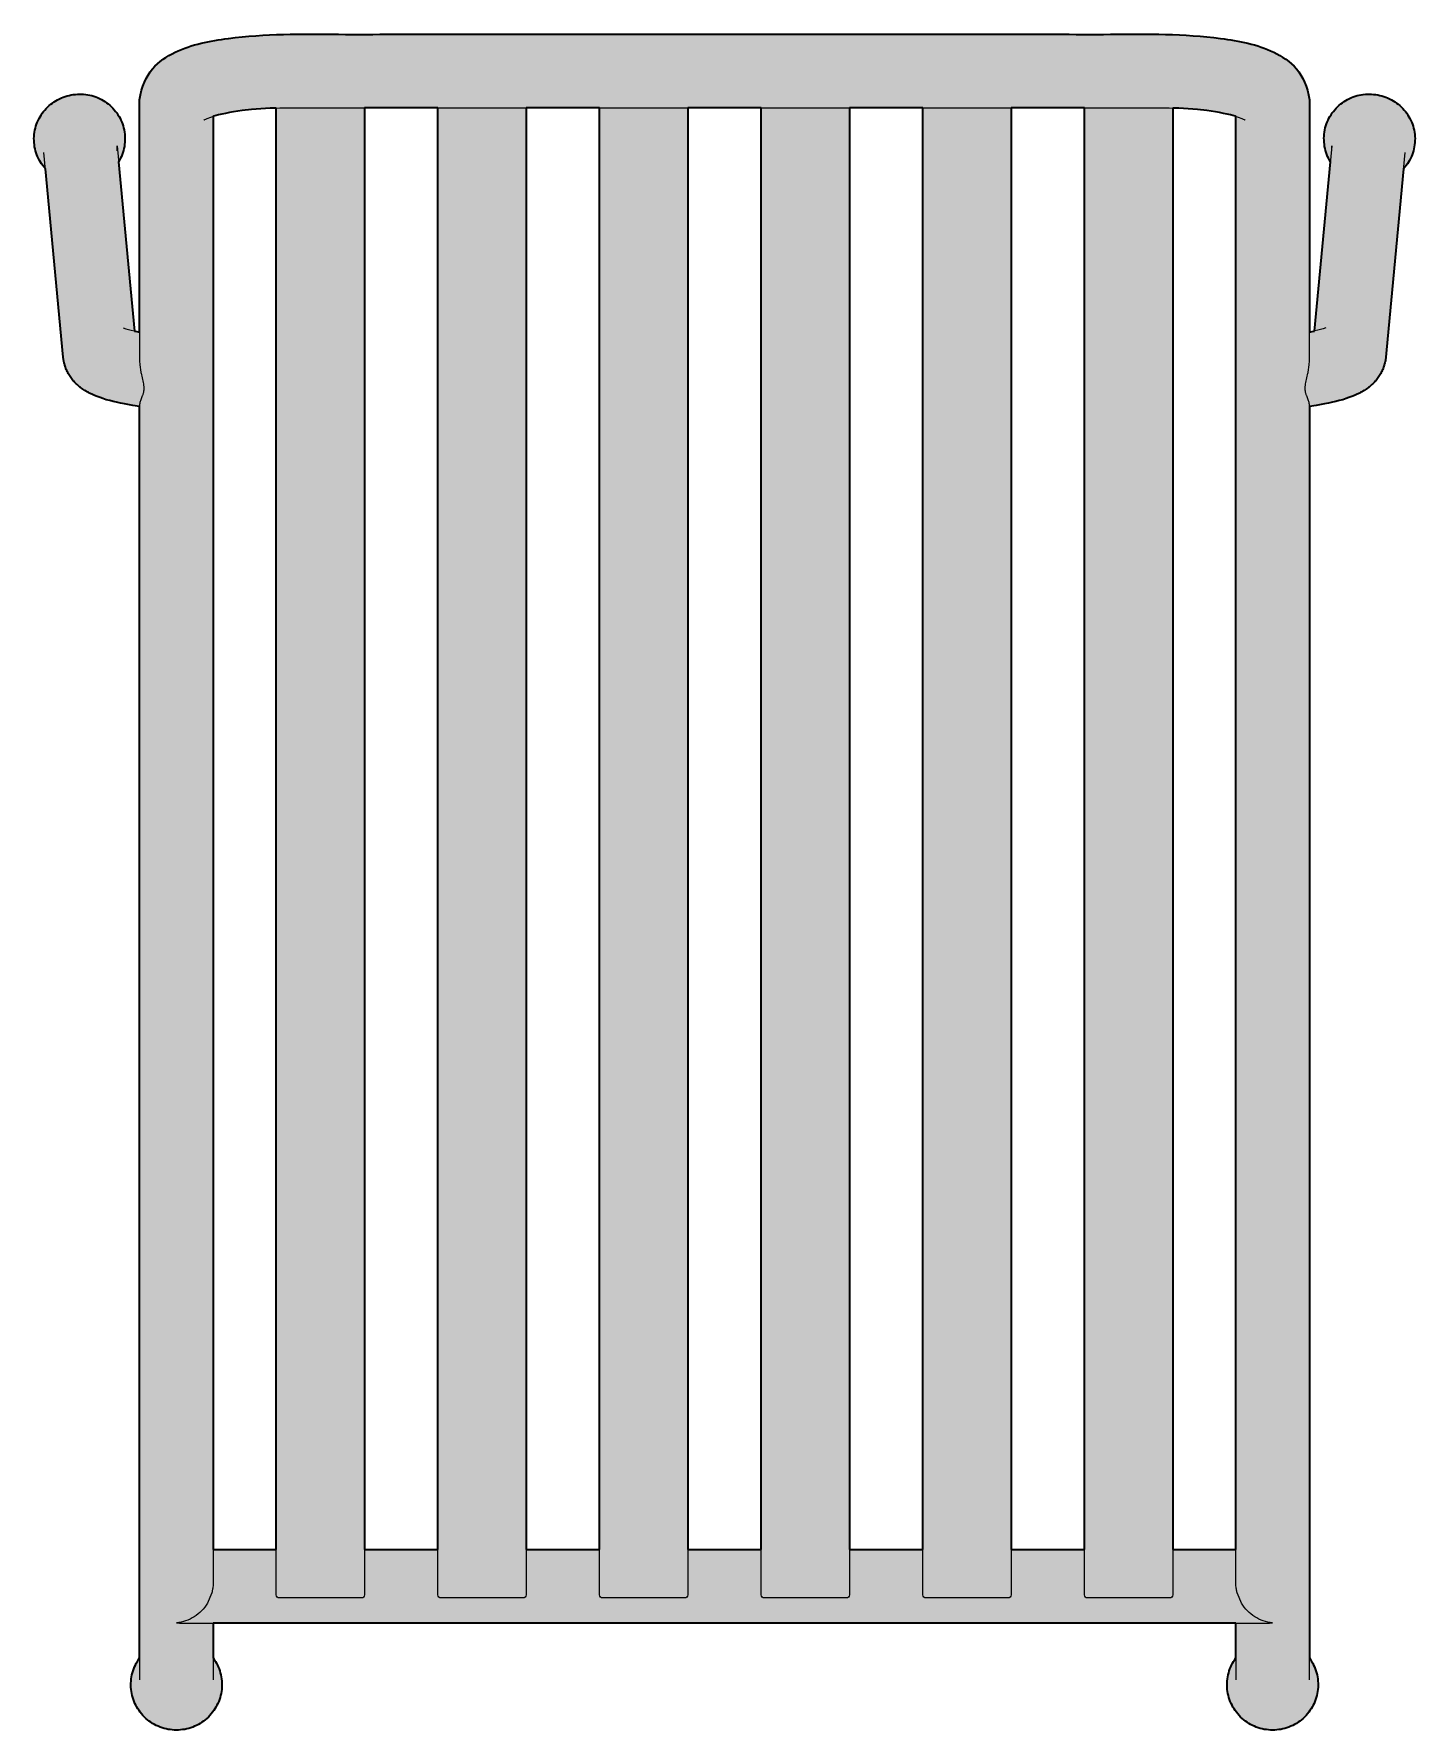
# Model space of a CAD drawing. Header units: millimetres. Extents: x 0 to 1796, y -960 to 800.
# Drawn here: x 172 to 642, y -960 to -383 of the extents above; entities that cross this region are included whole.
import ezdxf

# ---------------------------------------------------------------- set-up
doc = ezdxf.new("R2010")
doc.units = ezdxf.units.MM
doc.layers.add('Blocks', color=7, linetype='Continuous')
doc.layers.add('Blocks$Fill', color=7, linetype='Continuous', true_color=0xffffff)
doc.layers.add('Blocks$Inner', color=7, linetype='Continuous', lineweight=25, true_color=0x007f00)
doc.layers.add('Blocks$Outline', color=7, linetype='Continuous', lineweight=35, true_color=0xff3f3f)

# ---------------------------------------------------------------- blocks, each defined once
blk = doc.blocks.new('Palissade Chair Top')
at = {"layer": 'Blocks$Fill'}
h = blk.add_hatch(color=256, dxfattribs=at)
h.paths.add_polyline_path([(405.17, 267.13), (404.99, 267.43), (404.82, 267.74), (404.65, 268.05), (404.5, 268.37), (404.35, 268.69), (404.21, 269.01), (404.07, 269.34), (403.94, 269.66), (403.83, 270), (403.71, 270.33), (403.61, 270.67), (403.51, 271), (403.43, 271.35), (403.35, 271.69), (403.27, 272.03), (403.21, 272.38), (403.15, 272.73), (403.1, 273.08), (403.07, 273.43), (403.03, 273.78), (403.01, 274.13), (402.99, 274.48), (402.99, 274.83), (402.99, 275.18), (403, 275.54), (403.01, 275.89), (403.04, 276.24), (403.07, 276.59), (403.11, 276.94), (403.16, 277.29), (403.22, 277.64), (403.29, 277.98), (403.36, 278.33), (403.44, 278.67), (403.53, 279.01), (403.63, 279.35), (403.74, 279.68), (403.85, 280.02), (403.97, 280.35), (404.1, 280.67), (404.23, 281), (404.38, 281.32), (404.53, 281.64), (404.69, 281.95), (404.85, 282.27), (405.02, 282.57), (405.2, 282.88), (405.39, 283.17), (405.58, 283.47), (405.78, 283.76), (405.99, 284.04), (406.2, 284.32), (406.42, 284.6), (406.65, 284.87), (406.88, 285.13), (407.12, 285.39), (407.36, 285.65), (407.61, 285.89), (407.87, 286.14), (408.13, 286.37), (408.4, 286.6), (408.67, 286.82), (408.95, 287.04), (409.23, 287.25), (409.52, 287.46), (409.81, 287.65), (410.1, 287.85), (410.4, 288.03), (410.71, 288.21), (411.02, 288.38), (411.33, 288.54), (411.65, 288.69), (411.97, 288.84), (412.29, 288.98), (412.62, 289.11), (412.94, 289.24), (413.28, 289.36), (413.61, 289.47), (413.95, 289.57), (414.29, 289.66), (414.63, 289.75), (414.97, 289.83), (415.32, 289.9), (415.66, 289.96), (416.01, 290.01), (416.36, 290.06), (416.71, 290.1), (417.06, 290.13), (417.41, 290.15), (417.76, 290.17), (418.12, 290.18), (418.47, 290.18), (418.82, 290.17), (419.17, 290.15), (419.53, 290.13), (419.88, 290.1), (420.23, 290.06), (420.58, 290.02), (420.92, 289.96), (421.27, 289.9), (421.62, 289.83), (421.96, 289.76), (422.3, 289.67), (422.64, 289.58), (422.98, 289.49), (423.32, 289.38), (423.65, 289.27), (423.98, 289.15), (424.31, 289.02), (424.63, 288.88), (424.96, 288.74), (425.27, 288.59), (425.59, 288.43), (425.9, 288.27), (426.21, 288.1), (426.51, 287.92), (426.81, 287.74), (427.11, 287.54), (427.4, 287.35), (427.68, 287.14), (427.97, 286.93), (428.24, 286.71), (428.52, 286.49), (428.78, 286.26), (429.04, 286.02), (429.3, 285.78), (429.55, 285.53), (429.79, 285.28), (430.03, 285.02), (430.27, 284.76), (430.49, 284.49), (430.71, 284.21), (430.93, 283.93), (431.14, 283.65), (431.34, 283.36), (431.53, 283.06), (431.72, 282.77), (431.9, 282.46), (432.07, 282.16), (432.24, 281.85), (432.4, 281.53), (432.55, 281.22), (432.7, 280.9), (432.83, 280.57), (432.96, 280.24), (433.08, 279.91), (433.2, 279.58), (433.3, 279.24), (433.4, 278.91), (433.49, 278.57), (433.57, 278.22), (433.65, 277.88), (433.71, 277.53), (433.77, 277.19), (433.82, 276.84), (433.87, 276.49), (433.9, 276.14), (433.92, 275.79), (433.94, 275.43), (433.95, 275.08), (433.95, 274.73), (433.94, 274.38), (433.93, 274.03), (433.9, 273.67), (433.87, 273.32), (433.83, 272.97), (433.78, 272.63), (433.72, 272.28), (433.66, 271.93), (433.58, 271.59), (433.5, 271.24), (433.41, 270.9), (433.32, 270.57), (433.21, 270.23), (433.1, 269.9), (432.98, 269.57), (432.85, 269.24), (432.71, 268.91), (432.57, 268.59), (432.42, 268.27), (432.26, 267.96), (432.09, 267.65), (431.92, 267.34), (431.74, 267.04), (431.55, 266.74), (431.36, 266.45), (431.16, 266.16), (430.95, 265.87), (430.73, 265.59), (430.51, 265.32), (430.29, 265.05), (430.05, 264.79), (423.88, 199.58), (423.8, 199.18), (423.72, 198.78), (423.62, 198.38), (423.51, 197.99), (423.39, 197.6), (423.26, 197.22), (423.12, 196.85), (422.97, 196.48), (422.81, 196.12), (422.64, 195.76), (422.47, 195.42), (422.28, 195.07), (422.09, 194.74), (421.88, 194.41), (421.67, 194.08), (421.45, 193.77), (421.21, 193.42), (420.95, 193.09), (420.69, 192.77), (420.42, 192.46), (420.15, 192.17), (419.87, 191.88), (419.59, 191.6), (419.31, 191.33), (419.07, 191.11), (418.82, 190.9), (418.58, 190.7), (418.33, 190.5), (418.08, 190.31), (417.84, 190.12), (417.34, 189.77), (416.97, 189.52), (416.6, 189.29), (416.22, 189.06), (415.83, 188.84), (415.45, 188.62), (415.05, 188.42), (414.66, 188.22), (414.26, 188.03), (413.82, 187.83), (413.37, 187.63), (412.47, 187.27), (411.49, 186.9), (410.49, 186.56), (409.35, 186.21), (408.2, 185.88), (407.04, 185.59), (405.87, 185.31), (404.54, 185.02), (403.21, 184.76), (400.29, 184.25), (398, 183.89), (398, 165.13), (398, -165.12), (398, -241.91), (398.21, -242.2), (398.41, -242.49), (398.6, -242.79), (398.78, -243.09), (398.96, -243.4), (399.14, -243.71), (399.3, -244.02), (399.46, -244.34), (399.61, -244.66), (399.75, -244.99), (399.89, -245.31), (400.02, -245.64), (400.14, -245.98), (400.25, -246.32), (400.35, -246.65), (400.45, -247), (400.54, -247.34), (400.62, -247.68), (400.69, -248.03), (400.76, -248.38), (400.82, -248.73), (400.86, -249.08), (400.91, -249.44), (400.94, -249.79), (400.96, -250.14), (400.98, -250.5), (400.99, -250.85), (400.99, -251.21), (400.98, -251.56), (400.97, -251.92), (400.94, -252.27), (400.91, -252.62), (400.87, -252.98), (400.82, -253.33), (400.76, -253.68), (400.7, -254.03), (400.63, -254.38), (400.55, -254.72), (400.46, -255.06), (400.36, -255.41), (400.26, -255.75), (400.15, -256.08), (400.03, -256.42), (399.9, -256.75), (399.76, -257.08), (399.62, -257.4), (399.47, -257.72), (399.31, -258.04), (399.15, -258.36), (398.98, -258.67), (398.8, -258.97), (398.61, -259.27), (398.42, -259.57), (398.22, -259.87), (398.01, -260.15), (397.8, -260.44), (397.58, -260.72), (397.36, -260.99), (397.12, -261.26), (396.89, -261.52), (396.64, -261.78), (396.39, -262.03), (396.14, -262.28), (395.87, -262.52), (395.61, -262.75), (395.34, -262.98), (395.06, -263.2), (394.78, -263.42), (394.49, -263.63), (394.2, -263.83), (393.9, -264.03), (393.6, -264.21), (393.3, -264.4), (392.99, -264.57), (392.67, -264.74), (392.36, -264.9), (392.04, -265.05), (391.71, -265.2), (391.39, -265.33), (391.06, -265.46), (390.72, -265.59), (390.39, -265.7), (390.05, -265.81), (389.71, -265.91), (389.36, -266), (389.02, -266.08), (388.67, -266.16), (388.32, -266.22), (387.97, -266.28), (387.62, -266.34), (387.27, -266.38), (386.92, -266.41), (386.56, -266.44), (386.21, -266.46), (385.86, -266.47), (385.5, -266.48), (385.14, -266.47), (384.79, -266.46), (384.44, -266.44), (384.08, -266.41), (383.73, -266.38), (383.38, -266.34), (383.03, -266.28), (382.68, -266.22), (382.33, -266.16), (381.98, -266.08), (381.64, -266), (381.29, -265.91), (380.95, -265.81), (380.61, -265.7), (380.28, -265.59), (379.94, -265.46), (379.61, -265.33), (379.29, -265.2), (378.96, -265.05), (378.64, -264.9), (378.33, -264.74), (378.01, -264.57), (377.7, -264.4), (377.4, -264.21), (377.1, -264.03), (376.8, -263.83), (376.51, -263.63), (376.22, -263.42), (375.94, -263.2), (375.66, -262.98), (375.39, -262.75), (375.13, -262.52), (374.86, -262.28), (374.61, -262.03), (374.36, -261.78), (374.11, -261.52), (373.88, -261.26), (373.64, -260.99), (373.42, -260.72), (373.2, -260.44), (372.99, -260.15), (372.78, -259.87), (372.58, -259.57), (372.39, -259.27), (372.2, -258.97), (372.02, -258.67), (371.85, -258.36), (371.69, -258.04), (371.53, -257.72), (371.38, -257.4), (371.24, -257.08), (371.1, -256.75), (370.97, -256.42), (370.85, -256.08), (370.74, -255.75), (370.64, -255.41), (370.54, -255.06), (370.45, -254.72), (370.37, -254.38), (370.3, -254.03), (370.24, -253.68), (370.18, -253.33), (370.13, -252.98), (370.09, -252.62), (370.06, -252.27), (370.03, -251.92), (370.02, -251.56), (370.01, -251.21), (370.01, -250.85), (370.02, -250.5), (370.04, -250.14), (370.06, -249.79), (370.09, -249.44), (370.14, -249.08), (370.18, -248.73), (370.24, -248.38), (370.31, -248.03), (370.38, -247.68), (370.46, -247.34), (370.55, -247), (370.65, -246.65), (370.75, -246.32), (370.86, -245.98), (370.98, -245.64), (371.11, -245.31), (371.25, -244.99), (371.39, -244.66), (371.54, -244.34), (371.7, -244.02), (371.86, -243.71), (372.04, -243.4), (372.22, -243.09), (372.4, -242.79), (372.59, -242.49), (372.79, -242.2), (373, -241.91), (373, -230.05), (25, -230.05), (25, -241.91), (25.21, -242.2), (25.41, -242.49), (25.6, -242.79), (25.78, -243.09), (25.96, -243.4), (26.14, -243.71), (26.3, -244.02), (26.46, -244.34), (26.61, -244.66), (26.75, -244.99), (26.89, -245.31), (27.02, -245.64), (27.14, -245.98), (27.25, -246.32), (27.35, -246.65), (27.45, -247), (27.54, -247.34), (27.62, -247.68), (27.69, -248.03), (27.76, -248.38), (27.82, -248.73), (27.86, -249.08), (27.91, -249.44), (27.94, -249.79), (27.96, -250.14), (27.98, -250.5), (27.99, -250.85), (27.99, -251.21), (27.98, -251.56), (27.97, -251.92), (27.94, -252.27), (27.91, -252.62), (27.87, -252.98), (27.82, -253.33), (27.76, -253.68), (27.7, -254.03), (27.63, -254.38), (27.55, -254.72), (27.46, -255.06), (27.36, -255.41), (27.26, -255.75), (27.15, -256.08), (27.03, -256.42), (26.9, -256.75), (26.76, -257.08), (26.62, -257.4), (26.47, -257.72), (26.31, -258.04), (26.15, -258.36), (25.98, -258.67), (25.8, -258.97), (25.61, -259.27), (25.42, -259.57), (25.22, -259.87), (25.01, -260.15), (24.8, -260.44), (24.58, -260.72), (24.36, -260.99), (24.12, -261.26), (23.89, -261.52), (23.64, -261.78), (23.39, -262.03), (23.14, -262.28), (22.87, -262.52), (22.61, -262.75), (22.34, -262.98), (22.06, -263.2), (21.78, -263.42), (21.49, -263.63), (21.2, -263.83), (20.9, -264.03), (20.6, -264.21), (20.3, -264.4), (19.99, -264.57), (19.67, -264.74), (19.36, -264.9), (19.04, -265.05), (18.71, -265.2), (18.39, -265.33), (18.06, -265.46), (17.72, -265.59), (17.39, -265.7), (17.05, -265.81), (16.71, -265.91), (16.36, -266), (16.02, -266.08), (15.67, -266.16), (15.32, -266.22), (14.97, -266.28), (14.62, -266.34), (14.27, -266.38), (13.92, -266.41), (13.56, -266.44), (13.21, -266.46), (12.86, -266.47), (12.5, -266.48), (12.14, -266.47), (11.79, -266.46), (11.44, -266.44), (11.08, -266.41), (10.73, -266.38), (10.38, -266.34), (10.03, -266.28), (9.68, -266.22), (9.33, -266.16), (8.98, -266.08), (8.64, -266), (8.29, -265.91), (7.95, -265.81), (7.61, -265.7), (7.28, -265.59), (6.94, -265.46), (6.61, -265.33), (6.29, -265.2), (5.96, -265.05), (5.64, -264.9), (5.33, -264.74), (5.01, -264.57), (4.7, -264.4), (4.4, -264.21), (4.1, -264.03), (3.8, -263.83), (3.51, -263.63), (3.22, -263.42), (2.94, -263.2), (2.66, -262.98), (2.39, -262.75), (2.13, -262.52), (1.86, -262.28), (1.61, -262.03), (1.36, -261.78), (1.11, -261.52), (0.88, -261.26), (0.64, -260.99), (0.42, -260.72), (0.2, -260.44), (-0.01, -260.15), (-0.22, -259.87), (-0.42, -259.57), (-0.61, -259.27), (-0.8, -258.97), (-0.98, -258.67), (-1.15, -258.36), (-1.31, -258.04), (-1.47, -257.72), (-1.62, -257.4), (-1.76, -257.08), (-1.9, -256.75), (-2.03, -256.42), (-2.15, -256.08), (-2.26, -255.75), (-2.36, -255.41), (-2.46, -255.06), (-2.55, -254.72), (-2.63, -254.38), (-2.7, -254.03), (-2.76, -253.68), (-2.82, -253.33), (-2.87, -252.98), (-2.91, -252.62), (-2.94, -252.27), (-2.97, -251.92), (-2.98, -251.56), (-2.99, -251.21), (-2.99, -250.85), (-2.98, -250.5), (-2.96, -250.14), (-2.94, -249.79), (-2.91, -249.44), (-2.86, -249.08), (-2.82, -248.73), (-2.76, -248.38), (-2.69, -248.03), (-2.62, -247.68), (-2.54, -247.34), (-2.45, -247), (-2.35, -246.65), (-2.25, -246.32), (-2.14, -245.98), (-2.02, -245.64), (-1.89, -245.31), (-1.75, -244.99), (-1.61, -244.66), (-1.46, -244.34), (-1.3, -244.02), (-1.14, -243.71), (-0.96, -243.4), (-0.78, -243.09), (-0.6, -242.79), (-0.41, -242.49), (-0.21, -242.2), (0, -241.91), (0, 165.12), (0, 183.89), (-2.29, 184.25), (-6.54, 185.02), (-7.87, 185.31), (-9.04, 185.59), (-10.2, 185.88), (-11.35, 186.21), (-12.49, 186.56), (-13.49, 186.9), (-14.47, 187.27), (-15.37, 187.63), (-15.82, 187.83), (-16.26, 188.03), (-16.66, 188.22), (-17.05, 188.42), (-17.45, 188.62), (-17.83, 188.84), (-18.22, 189.06), (-18.6, 189.29), (-18.97, 189.52), (-19.34, 189.77), (-19.84, 190.12), (-20.08, 190.31), (-20.33, 190.5), (-20.58, 190.7), (-20.82, 190.9), (-21.07, 191.11), (-21.31, 191.33), (-21.59, 191.6), (-21.87, 191.88), (-22.15, 192.17), (-22.42, 192.46), (-22.69, 192.77), (-22.95, 193.09), (-23.21, 193.42), (-23.45, 193.77), (-23.67, 194.08), (-23.88, 194.41), (-24.09, 194.74), (-24.28, 195.07), (-24.47, 195.42), (-24.64, 195.76), (-24.81, 196.12), (-24.97, 196.48), (-25.12, 196.85), (-25.26, 197.22), (-25.39, 197.6), (-25.51, 197.99), (-25.62, 198.38), (-25.72, 198.78), (-25.8, 199.18), (-26.01, 200.62), (-32.06, 264.79), (-32.29, 265.05), (-32.52, 265.32), (-32.74, 265.59), (-32.95, 265.87), (-33.16, 266.16), (-33.36, 266.45), (-33.55, 266.74), (-33.74, 267.04), (-33.92, 267.34), (-34.09, 267.65), (-34.26, 267.96), (-34.42, 268.27), (-34.57, 268.59), (-34.71, 268.91), (-34.85, 269.24), (-34.98, 269.57), (-35.1, 269.9), (-35.21, 270.23), (-35.32, 270.57), (-35.41, 270.9), (-35.5, 271.24), (-35.58, 271.59), (-35.66, 271.93), (-35.72, 272.28), (-35.78, 272.63), (-35.83, 272.97), (-35.87, 273.32), (-35.9, 273.67), (-35.93, 274.03), (-35.94, 274.38), (-35.95, 274.73), (-35.95, 275.08), (-35.94, 275.43), (-35.92, 275.79), (-35.9, 276.14), (-35.87, 276.49), (-35.82, 276.84), (-35.77, 277.19), (-35.71, 277.53), (-35.65, 277.88), (-35.57, 278.22), (-35.49, 278.57), (-35.4, 278.91), (-35.3, 279.24), (-35.2, 279.58), (-35.08, 279.91), (-34.96, 280.24), (-34.83, 280.57), (-34.7, 280.9), (-34.55, 281.22), (-34.4, 281.53), (-34.24, 281.85), (-34.07, 282.16), (-33.9, 282.46), (-33.72, 282.77), (-33.53, 283.06), (-33.34, 283.36), (-33.14, 283.65), (-32.93, 283.93), (-32.71, 284.21), (-32.49, 284.49), (-32.27, 284.76), (-32.03, 285.02), (-31.79, 285.28), (-31.55, 285.53), (-31.3, 285.78), (-31.04, 286.02), (-30.78, 286.26), (-30.52, 286.49), (-30.24, 286.71), (-29.97, 286.93), (-29.68, 287.14), (-29.4, 287.35), (-29.11, 287.54), (-28.81, 287.74), (-28.51, 287.92), (-28.21, 288.1), (-27.9, 288.27), (-27.59, 288.43), (-27.27, 288.59), (-26.96, 288.74), (-26.63, 288.88), (-26.31, 289.02), (-25.98, 289.15), (-25.65, 289.27), (-25.32, 289.38), (-24.98, 289.49), (-24.64, 289.58), (-24.3, 289.67), (-23.96, 289.76), (-23.62, 289.83), (-23.27, 289.9), (-22.92, 289.96), (-22.58, 290.02), (-22.23, 290.06), (-21.88, 290.1), (-21.53, 290.13), (-21.17, 290.15), (-20.82, 290.17), (-20.47, 290.18), (-20.12, 290.18), (-19.76, 290.17), (-19.41, 290.15), (-19.06, 290.13), (-18.71, 290.1), (-18.36, 290.06), (-18.01, 290.01), (-17.66, 289.96), (-17.32, 289.9), (-16.97, 289.83), (-16.63, 289.75), (-16.29, 289.66), (-15.95, 289.57), (-15.61, 289.47), (-15.28, 289.36), (-14.94, 289.24), (-14.62, 289.11), (-14.29, 288.98), (-13.97, 288.84), (-13.65, 288.69), (-13.33, 288.54), (-13.02, 288.38), (-12.71, 288.21), (-12.4, 288.03), (-12.1, 287.85), (-11.81, 287.65), (-11.52, 287.46), (-11.23, 287.25), (-10.95, 287.04), (-10.67, 286.82), (-10.4, 286.6), (-10.13, 286.37), (-9.87, 286.14), (-9.61, 285.89), (-9.36, 285.65), (-9.12, 285.39), (-8.88, 285.13), (-8.65, 284.87), (-8.42, 284.6), (-8.2, 284.32), (-7.99, 284.04), (-7.78, 283.76), (-7.58, 283.47), (-7.39, 283.17), (-7.2, 282.88), (-7.02, 282.57), (-6.85, 282.27), (-6.69, 281.95), (-6.53, 281.64), (-6.38, 281.32), (-6.23, 281), (-6.1, 280.67), (-5.97, 280.35), (-5.85, 280.02), (-5.74, 279.68), (-5.63, 279.35), (-5.53, 279.01), (-5.44, 278.67), (-5.36, 278.33), (-5.29, 277.98), (-5.22, 277.64), (-5.16, 277.29), (-5.11, 276.94), (-5.07, 276.59), (-5.04, 276.24), (-5.01, 275.89), (-5, 275.54), (-4.99, 275.18), (-4.99, 274.83), (-4.99, 274.48), (-5.01, 274.13), (-5.03, 273.78), (-5.07, 273.43), (-5.1, 273.08), (-5.15, 272.73), (-5.21, 272.38), (-5.27, 272.03), (-5.35, 271.69), (-5.43, 271.35), (-5.51, 271), (-5.61, 270.67), (-5.71, 270.33), (-5.83, 270), (-5.94, 269.66), (-6.07, 269.34), (-6.21, 269.01), (-6.35, 268.69), (-6.5, 268.37), (-6.65, 268.05), (-6.82, 267.74), (-6.99, 267.43), (-7.17, 267.13), (-1.74, 209.55), (0, 209.22), (0, 215.18), (0, 288.27), (0.13, 289.11), (0.27, 289.92), (0.45, 290.71), (0.64, 291.47), (0.74, 291.84), (0.85, 292.2), (0.96, 292.56), (1.08, 292.91), (1.21, 293.26), (1.33, 293.6), (1.47, 293.93), (1.6, 294.26), (1.75, 294.58), (1.89, 294.89), (2.04, 295.2), (2.2, 295.51), (2.36, 295.8), (2.52, 296.1), (2.69, 296.38), (2.86, 296.67), (3.04, 296.94), (3.22, 297.21), (3.4, 297.48), (3.59, 297.74), (3.78, 298), (3.97, 298.25), (4.17, 298.5), (4.37, 298.74), (4.78, 299.21), (5.2, 299.66), (5.64, 300.09), (6.09, 300.51), (6.54, 300.91), (7.01, 301.29), (7.49, 301.66), (7.97, 302.02), (8.47, 302.36), (8.97, 302.69), (9.47, 303), (9.99, 303.31), (10.51, 303.6), (11.03, 303.88), (12.09, 304.41), (13.16, 304.91), (14.24, 305.37), (15.34, 305.79), (16.44, 306.19), (17.55, 306.56), (18.68, 306.89), (19.8, 307.21), (20.94, 307.5), (22.08, 307.76), (23.23, 308.01), (25.54, 308.44), (27.86, 308.81), (30.19, 309.13), (34.85, 309.66), (39.53, 310.06), (44.2, 310.33), (48.89, 310.5), (330.35, 310.53), (349.11, 310.5), (353.8, 310.33), (358.47, 310.06), (363.15, 309.66), (367.81, 309.13), (370.14, 308.81), (372.46, 308.44), (374.77, 308.01), (375.92, 307.76), (377.06, 307.5), (378.2, 307.21), (379.32, 306.89), (380.45, 306.56), (381.56, 306.19), (382.66, 305.79), (383.76, 305.37), (384.84, 304.91), (385.91, 304.41), (386.97, 303.88), (387.49, 303.6), (388.01, 303.31), (388.53, 303), (389.03, 302.69), (389.53, 302.36), (390.03, 302.02), (390.51, 301.66), (390.99, 301.29), (391.46, 300.91), (391.91, 300.51), (392.36, 300.09), (392.8, 299.66), (393.22, 299.21), (393.63, 298.74), (393.83, 298.5), (394.03, 298.25), (394.22, 298), (394.41, 297.74), (394.6, 297.48), (394.78, 297.21), (394.96, 296.94), (395.14, 296.67), (395.31, 296.38), (395.48, 296.1), (395.64, 295.8), (395.8, 295.51), (395.96, 295.2), (396.11, 294.89), (396.25, 294.58), (396.4, 294.26), (396.53, 293.93), (396.67, 293.6), (396.79, 293.26), (396.92, 292.91), (397.04, 292.56), (397.15, 292.2), (397.26, 291.84), (397.36, 291.47), (397.55, 290.71), (397.73, 289.92), (397.87, 289.11), (398, 288.27), (398, 215.28), (398, 209.22), (399.74, 209.55)], flags=0)
h.paths.add_polyline_path([(25, 282.58), (25, -166.87), (25, -205.05), (46.5, -205.05), (46.5, 285.45), (41.18, 285.18), (38.06, 284.91), (34.9, 284.55), (31.95, 284.12), (30.55, 283.88), (29.22, 283.62), (27.98, 283.36), (26.81, 283.08), (26.02, 282.87), (25.29, 282.67)], flags=0)
h.paths.add_polyline_path([(76.5, 285.53), (76.5, -205.05), (101.5, -205.05), (101.5, 285.53)], flags=0)
h.paths.add_polyline_path([(131.5, 285.53), (131.5, -205.05), (156.5, -205.05), (156.5, 285.53)], flags=0)
h.paths.add_polyline_path([(211.5, 285.53), (186.5, 285.53), (186.5, -205.05), (211.5, -205.05)], flags=0)
h.paths.add_polyline_path([(266.5, 285.53), (241.5, 285.53), (241.5, -205.05), (266.5, -205.05)], flags=0)
h.paths.add_polyline_path([(321.5, 285.53), (296.5, 285.53), (296.5, -205.05), (321.5, -205.05)], flags=0)
h.paths.add_polyline_path([(373, 282.58), (371.98, 282.87), (371.19, 283.08), (370.02, 283.36), (368.78, 283.62), (367.45, 283.88), (366.05, 284.12), (363.1, 284.55), (359.94, 284.91), (356.82, 285.18), (353.61, 285.37), (351.5, 285.45), (351.5, -205.05), (373, -205.05), (373, -166.87), (373, -165.12)], flags=0)
at = {"layer": 'Blocks$Inner'}
for p, q in [((46.5, -220.51), (46.5, 285.45)), ((76.5, 285.53), (76.5, -220.51)), ((101.5, -220.51), (101.5, 285.53)), ((131.5, 285.53), (131.5, -220.51)), ((156.5, -220.51), (156.5, 285.53)), ((186.5, 285.53), (186.5, -220.51)), ((211.5, -220.51), (211.5, 285.53)), ((241.5, 285.53), (241.5, -220.51)), ((266.5, -220.51), (266.5, 285.53)), ((296.5, 285.53), (296.5, -220.51)), ((321.5, -220.51), (321.5, 285.53)), ((351.5, 285.45), (351.5, -220.51)), ((46.5, -205.05), (25, -205.05)), ((101.5, -205.05), (76.5, -205.05)), ((156.5, -205.05), (131.5, -205.05)), ((211.5, -205.05), (186.5, -205.05)), ((241.5, -205.05), (266.5, -205.05)), ((296.5, -205.05), (321.5, -205.05)), ((351.5, -205.05), (373, -205.05)), ((75.5, -221.51), (47.5, -221.51)), ((130.5, -221.51), (102.5, -221.51)), ((185.5, -221.51), (157.5, -221.51)), ((240.5, -221.51), (212.5, -221.51)), ((295.5, -221.51), (267.5, -221.51)), ((350.5, -221.51), (322.5, -221.51)), ((25, -230.05), (25, -249.38)), ((373, -230.05), (373, -249.38))]:
    blk.add_line(p, q, dxfattribs=at)
for points in [[(0, 288.27), (0, 215.18), (0, 199.1), (0, 199.03), (0.01, 198.57), (0.01, 198.53), (0.02, 198.42), (0.02, 198.36), (0.02, 198.28), (0.03, 198.19), (0.03, 198.14), (0.04, 198.03), (0.39, 195.52), (0.4, 195.47), (0.43, 195.33), (0.44, 195.25), (0.46, 195.18), (1.17, 192.02), (1.26, 191.55), (1.3, 191.31), (1.34, 191.06), (1.37, 190.82), (1.39, 190.57), (1.41, 190.35), (1.41, 190.14), (1.41, 189.93), (1.41, 189.71), (1.4, 189.53), (1.38, 189.35), (1.36, 189.17), (1.33, 188.99), (1.3, 188.8), (1.26, 188.62), (1.22, 188.44), (1.17, 188.26), (1.12, 188.06), (1.05, 187.86), (0.98, 187.67), (0.91, 187.47), (0.27, 185.85), (0.18, 185.59), (0.14, 185.46), (0.11, 185.33), (0.07, 185.2), (0.06, 185.14), (0.05, 185.07), (0.04, 185.02), (0.03, 184.97), (0.02, 184.92), (0.01, 184.86), (0.01, 184.81), (0, 184.76), (0, 184.71), (0, 184.65), (0, 165.12), (0, -165.12), (0, -166.87), (0, -216.71), (0, -249.38)], [(21.88, 281.37), (21.92, 281.4), (21.96, 281.42), (22.04, 281.46), (22.13, 281.51), (22.23, 281.56), (22.47, 281.67), (22.71, 281.78), (23.01, 281.9), (23.31, 282.01), (23.91, 282.23), (24.6, 282.46), (25.29, 282.67), (26.02, 282.87), (26.81, 283.08), (27.98, 283.36), (29.22, 283.62), (30.55, 283.88), (31.95, 284.12), (34.9, 284.55), (38.06, 284.91), (41.18, 285.18), (44.39, 285.37), (47.68, 285.49), (51, 285.53), (347, 285.53), (350.32, 285.49), (353.61, 285.37), (356.82, 285.18), (359.94, 284.91), (363.1, 284.55), (366.05, 284.12), (367.45, 283.88), (368.78, 283.62), (370.02, 283.36), (371.19, 283.08), (371.98, 282.87), (372.71, 282.67), (373.4, 282.46), (374.09, 282.23), (374.69, 282.01), (374.99, 281.9), (375.29, 281.78), (375.53, 281.67), (375.77, 281.56), (375.87, 281.51), (375.96, 281.46), (376.04, 281.42), (376.08, 281.4), (376.12, 281.37)], [(398, -249.38), (398, -216.71), (398, -166.87), (398, -165.12), (398, 165.13), (398, 184.65), (398, 184.71), (398, 184.76), (397.99, 184.81), (397.99, 184.86), (397.98, 184.92), (397.97, 184.97), (397.96, 185.02), (397.95, 185.07), (397.94, 185.14), (397.93, 185.2), (397.89, 185.33), (397.86, 185.46), (397.82, 185.59), (397.73, 185.85), (397.09, 187.47), (397.02, 187.67), (396.95, 187.86), (396.88, 188.06), (396.83, 188.26), (396.78, 188.44), (396.74, 188.62), (396.7, 188.8), (396.67, 188.99), (396.64, 189.17), (396.62, 189.35), (396.6, 189.53), (396.59, 189.71), (396.59, 189.93), (396.59, 190.14), (396.59, 190.35), (396.61, 190.57), (396.63, 190.82), (396.66, 191.06), (396.7, 191.31), (396.74, 191.55), (396.83, 192.02), (397.54, 195.18), (397.56, 195.25), (397.57, 195.33), (397.6, 195.47), (397.61, 195.52), (397.96, 198.03), (397.97, 198.14), (397.97, 198.19), (397.98, 198.28), (397.98, 198.36), (397.98, 198.42), (397.99, 198.53), (397.99, 198.57), (398, 199.03), (398, 199.1), (398, 215.28), (398, 288.27)], [(25, 282.58), (25, 165.12), (25, -165.12), (25, -166.87), (25, -216.4), (25, -216.48), (24.99, -216.92), (24.96, -217.36), (24.92, -217.8), (24.87, -218.23), (24.85, -218.34), (24.85, -218.35), (24.83, -218.47), (24.83, -218.47), (24.78, -218.74), (24.73, -219), (24.72, -219.07), (24.68, -219.26), (24.66, -219.33), (24.62, -219.52), (24.6, -219.58), (24.58, -219.64), (24.56, -219.73), (24.55, -219.77), (24.52, -219.88), (24.51, -219.9), (24.48, -220.02), (24.48, -220.03), (23.04, -223.32)], [(374.96, -223.32), (373.52, -220.03), (373.52, -220.02), (373.49, -219.9), (373.48, -219.88), (373.45, -219.77), (373.44, -219.73), (373.42, -219.64), (373.4, -219.58), (373.38, -219.52), (373.34, -219.33), (373.32, -219.26), (373.28, -219.07), (373.27, -219), (373.22, -218.74), (373.17, -218.47), (373.17, -218.47), (373.15, -218.35), (373.15, -218.34), (373.13, -218.23), (373.08, -217.8), (373.04, -217.36), (373.01, -216.92), (373, -216.48), (373, -216.4), (373, -166.87), (373, -165.12), (373, 165.12), (373, 282.58)], [(-7.68, 272.64), (-1.74, 209.55)], [(-7.67, 270.86), (-7.66, 272.29), (-7.68, 272.61)], [(405.68, 272.64), (399.74, 209.55)], [(405.67, 270.86), (405.66, 272.29), (405.68, 272.61)], [(0, 183.89), (-2.29, 184.25), (-5.21, 184.76), (-6.54, 185.02), (-7.87, 185.31), (-9.04, 185.59), (-10.2, 185.88), (-11.35, 186.21), (-12.49, 186.56), (-13.49, 186.9), (-14.47, 187.27), (-15.37, 187.63), (-15.82, 187.83), (-16.26, 188.03), (-16.66, 188.22), (-17.05, 188.42), (-17.45, 188.62), (-17.83, 188.84), (-18.22, 189.06), (-18.6, 189.29), (-18.97, 189.52), (-19.34, 189.77), (-19.84, 190.12), (-20.08, 190.31), (-20.33, 190.5), (-20.58, 190.7), (-20.82, 190.9), (-21.07, 191.11), (-21.31, 191.33), (-21.59, 191.6), (-21.87, 191.88), (-22.15, 192.17), (-22.42, 192.46), (-22.69, 192.77), (-22.95, 193.09), (-23.21, 193.42), (-23.45, 193.77), (-23.67, 194.08), (-23.88, 194.41), (-24.09, 194.74), (-24.28, 195.07), (-24.47, 195.42), (-24.64, 195.76), (-24.81, 196.12), (-24.97, 196.48), (-25.12, 196.85), (-25.26, 197.22), (-25.39, 197.6), (-25.51, 197.99), (-25.62, 198.38), (-25.72, 198.78), (-25.8, 199.18), (-26.01, 200.62), (-32.57, 270.29)], [(398, 183.89), (400.29, 184.25), (403.21, 184.76), (404.54, 185.02), (405.87, 185.31), (407.04, 185.59), (408.2, 185.88), (409.35, 186.21), (410.49, 186.56), (411.49, 186.9), (412.47, 187.27), (413.37, 187.63), (413.82, 187.83), (414.26, 188.03), (414.66, 188.22), (415.05, 188.42), (415.45, 188.62), (415.83, 188.84), (416.22, 189.06), (416.6, 189.29), (416.97, 189.52), (417.34, 189.77), (417.84, 190.12), (418.08, 190.31), (418.33, 190.5), (418.58, 190.7), (418.82, 190.9), (419.07, 191.11), (419.31, 191.33), (419.59, 191.6), (419.87, 191.88), (420.15, 192.17), (420.42, 192.46), (420.69, 192.77), (420.95, 193.09), (421.21, 193.42), (421.45, 193.77), (421.67, 194.08), (421.88, 194.41), (422.09, 194.74), (422.28, 195.07), (422.47, 195.42), (422.64, 195.76), (422.81, 196.12), (422.97, 196.48), (423.12, 196.85), (423.26, 197.22), (423.39, 197.6), (423.51, 197.99), (423.62, 198.38), (423.72, 198.78), (423.8, 199.18), (423.88, 199.58), (430.57, 270.29)], [(-5.66, 210.67), (-4.73, 210.35), (-3.8, 210.07), (-2.86, 209.81), (-1.91, 209.58), (-0.96, 209.38), (0, 209.22)], [(403.66, 210.67), (402.73, 210.35), (401.8, 210.07), (400.86, 209.81), (399.91, 209.58), (398.96, 209.38), (398, 209.22)], [(12.5, -230), (12.86, -230.03), (13.23, -230.04), (13.59, -230.05), (384.41, -230.05), (384.77, -230.04), (385.14, -230.03), (385.5, -230)]]:
    blk.add_lwpolyline(points, dxfattribs=at)
at = {"layer": 'Blocks$Inner', "extrusion": (0, 0, -1)}
for centre, start, end in [((-47.5, -220.51), 270, 0), ((-75.5, -220.51), 180, 270), ((-102.5, -220.51), 270, 0), ((-130.5, -220.51), 180, 270), ((-157.5, -220.51), 270, 0), ((-185.5, -220.51), 180, 270), ((-212.5, -220.51), 270, 0), ((-240.5, -220.51), 180, 270), ((-267.5, -220.51), 270, 0), ((-295.5, -220.51), 180, 270), ((-322.5, -220.51), 270, 0), ((-350.5, -220.51), 180, 270)]:
    blk.add_arc(centre, 1, start, end, dxfattribs=at)
at = {"layer": 'Blocks$Inner'}
for points in [[(398, 288.27), (396.78, 297.39), (386.42, 305.96), (367.83, 309.52), (349.12, 310.76), (330.35, 310.47), (311.59, 310.55), (292.82, 310.52), (274.06, 310.53), (255.29, 310.53), (236.53, 310.53), (217.76, 310.53), (199, 310.53), (180.24, 310.53), (161.47, 310.53), (142.71, 310.53), (123.94, 310.53), (105.18, 310.52), (86.41, 310.55), (67.65, 310.47), (48.88, 310.76), (30.17, 309.52), (11.58, 305.96), (1.22, 297.39), (0, 288.27)], [(-32.06, 264.79), (-33.31, 266.18), (-35.31, 269.44), (-36.31, 275.09), (-35.16, 280.71), (-32.05, 285.52), (-27.42, 288.9), (-21.91, 290.42), (-16.2, 290), (-11.02, 287.54), (-7.09, 283.36), (-4.94, 278.05), (-4.86, 272.32), (-6.2, 268.74), (-7.17, 267.13)], [(405.17, 267.13), (404.2, 268.74), (402.86, 272.32), (402.94, 278.05), (405.09, 283.36), (409.02, 287.54), (414.2, 290), (419.91, 290.42), (425.42, 288.9), (430.05, 285.52), (433.16, 280.71), (434.31, 275.09), (433.31, 269.44), (431.31, 266.18), (430.05, 264.79)], [(23.04, -223.32), (21.93, -225.17), (18.84, -228.34), (14.65, -229.79), (12.5, -230)], [(385.5, -230), (383.35, -229.79), (379.16, -228.34), (376.07, -225.17), (374.96, -223.32)], [(25, -241.91), (26.12, -243.44), (27.79, -246.9), (28.26, -252.66), (26.63, -258.2), (23.11, -262.78), (18.18, -265.8), (12.5, -266.82), (6.82, -265.8), (1.89, -262.78), (-1.63, -258.2), (-3.26, -252.66), (-2.79, -246.9), (-1.12, -243.44), (0, -241.91)], [(398, -241.91), (399.12, -243.44), (400.79, -246.9), (401.26, -252.66), (399.63, -258.2), (396.11, -262.78), (391.18, -265.8), (385.5, -266.82), (379.82, -265.8), (374.89, -262.78), (371.37, -258.2), (369.74, -252.66), (370.21, -246.9), (371.88, -243.44), (373, -241.91)]]:
    blk.add_open_spline(points, degree=3, dxfattribs=at)
at = {"layer": 'Blocks$Outline'}
for points in [[(46.5, 285.45), (44.39, 285.37), (41.18, 285.18), (38.06, 284.91), (34.9, 284.55), (31.95, 284.12), (30.55, 283.88), (29.22, 283.62), (27.98, 283.36), (26.81, 283.08), (26.02, 282.87), (25.29, 282.67), (25, 282.58)], [(101.5, 285.53), (76.5, 285.53)], [(156.5, 285.53), (131.5, 285.53)], [(211.5, 285.53), (186.5, 285.53)], [(266.5, 285.53), (241.5, 285.53)], [(321.5, 285.53), (296.5, 285.53)], [(373, 282.58), (372.71, 282.67), (371.98, 282.87), (371.19, 283.08), (370.02, 283.36), (368.78, 283.62), (367.45, 283.88), (366.05, 284.12), (363.1, 284.55), (359.94, 284.91), (356.82, 285.18), (353.61, 285.37), (351.5, 285.45)], [(-7.17, 267.13), (-1.74, 209.55)], [(399.74, 209.55), (405.17, 267.13)], [(-2.29, 184.25), (-5.21, 184.76), (-6.54, 185.02), (-7.87, 185.31), (-9.04, 185.59), (-10.2, 185.88), (-11.35, 186.21), (-12.49, 186.56), (-13.49, 186.9), (-14.47, 187.27), (-15.37, 187.63), (-15.82, 187.83), (-16.26, 188.03), (-16.66, 188.22), (-17.05, 188.42), (-17.45, 188.62), (-17.83, 188.84), (-18.22, 189.06), (-18.6, 189.29), (-18.97, 189.52), (-19.34, 189.77), (-19.84, 190.12), (-20.08, 190.31), (-20.33, 190.5), (-20.58, 190.7), (-20.82, 190.9), (-21.07, 191.11), (-21.31, 191.33), (-21.59, 191.6), (-21.87, 191.88), (-22.15, 192.17), (-22.42, 192.46), (-22.69, 192.77), (-22.95, 193.09), (-23.21, 193.42), (-23.45, 193.77), (-23.67, 194.08), (-23.88, 194.41), (-24.09, 194.74), (-24.28, 195.07), (-24.47, 195.42), (-24.64, 195.76), (-24.81, 196.12), (-24.97, 196.48), (-25.12, 196.85), (-25.26, 197.22), (-25.39, 197.6), (-25.51, 197.99), (-25.62, 198.38), (-25.72, 198.78), (-25.8, 199.18), (-26.01, 200.62), (-32.06, 264.79)], [(430.05, 264.79), (423.88, 199.58), (423.8, 199.18), (423.72, 198.78), (423.62, 198.38), (423.51, 197.99), (423.39, 197.6), (423.26, 197.22), (423.12, 196.85), (422.97, 196.48), (422.81, 196.12), (422.64, 195.76), (422.47, 195.42), (422.28, 195.07), (422.09, 194.74), (421.88, 194.41), (421.67, 194.08), (421.45, 193.77), (421.21, 193.42), (420.95, 193.09), (420.69, 192.77), (420.42, 192.46), (420.15, 192.17), (419.87, 191.88), (419.59, 191.6), (419.31, 191.33), (419.07, 191.11), (418.82, 190.9), (418.58, 190.7), (418.33, 190.5), (418.08, 190.31), (417.84, 190.12), (417.34, 189.77), (416.97, 189.52), (416.6, 189.29), (416.22, 189.06), (415.83, 188.84), (415.45, 188.62), (415.05, 188.42), (414.66, 188.22), (414.26, 188.03), (413.82, 187.83), (413.37, 187.63), (412.47, 187.27), (411.49, 186.9), (410.49, 186.56), (409.35, 186.21), (408.2, 185.88), (407.04, 185.59), (405.87, 185.31), (404.54, 185.02), (403.21, 184.76), (400.29, 184.25), (398, 183.89)], [(-1.74, 209.55), (-0.96, 209.38), (0, 209.22)], [(398, 209.22), (398.96, 209.38), (399.74, 209.55)], [(0, 183.89), (-2.29, 184.25)], [(25, -205.05), (46.5, -205.05)], [(76.5, -205.05), (101.5, -205.05)], [(131.5, -205.05), (156.5, -205.05)], [(186.5, -205.05), (211.5, -205.05)], [(241.5, -205.05), (266.5, -205.05)], [(296.5, -205.05), (321.5, -205.05)], [(351.5, -205.05), (373, -205.05)], [(25, -230.05), (25, -241.91)], [(373, -241.91), (373, -230.05)]]:
    blk.add_lwpolyline(points, dxfattribs=at)
for points, knots in [([(0, 209.22), (0, 211.2), (0, 213.19), (0, 215.18), (0, 239.54), (0, 263.9), (0, 288.27), (1.22, 297.39), (11.58, 305.96), (30.17, 309.52), (48.88, 310.76), (67.65, 310.47), (86.41, 310.55), (105.18, 310.52), (123.94, 310.53), (142.71, 310.53), (161.47, 310.53), (180.24, 310.53), (199, 310.53), (217.76, 310.53), (236.53, 310.53), (255.29, 310.53), (274.06, 310.53), (292.82, 310.52), (311.59, 310.55), (330.35, 310.47), (349.12, 310.76), (367.83, 309.52), (386.42, 305.96), (396.78, 297.39), (398, 288.27), (398, 263.94), (398, 239.61), (398, 215.28), (398, 213.26), (398, 211.24), (398, 209.22)], [-173.946186, -173.946186, -173.946186, -173.946186, -167.984571, -167.984571, -167.984571, -94.992286, -94.992286, -94.992286, -93.992286, -92.992286, -91.992286, -90.992286, -89.992286, -88.992286, -87.992286, -86.992286, -85.992286, -84.992286, -83.992286, -82.992286, -81.992286, -80.992286, -79.992286, -78.992286, -77.992286, -76.992286, -75.992286, -74.992286, -73.992286, -72.992286, -72.992286, -72.992286, 0, 0, 0, 6.023063, 6.023063, 6.023063, 6.023063]), ([(25, 282.58), (25, 243.43), (25, 204.28), (25, 165.12), (25, 55.04), (25, -55.04), (25, -165.12), (25, -165.7), (25, -166.29), (25, -166.87), (25, -179.6), (25, -192.32), (25, -205.05)], [0.001159, 0.001159, 0.001159, 0.001159, 67.307587, 67.307587, 67.307587, 397.552889, 397.552889, 397.552889, 399.297837, 399.297837, 399.297837, 437.479129, 437.479129, 437.479129, 437.479129]), ([(373, -205.05), (373, -192.32), (373, -179.6), (373, -166.87), (373, -166.29), (373, -165.7), (373, -165.12), (373, -55.04), (373, 55.04), (373, 165.12), (373, 204.28), (373, 243.43), (373, 282.58)], [844.792541, 844.792541, 844.792541, 844.792541, 882.973833, 882.973833, 882.973833, 884.718781, 884.718781, 884.718781, 1214.964083, 1214.964083, 1214.964083, 1282.270511, 1282.270511, 1282.270511, 1282.270511]), ([(0, -241.91), (0, -233.51), (0, -225.11), (0, -216.71), (0, -200.1), (0, -183.48), (0, -166.87), (0, -166.29), (0, -165.7), (0, -165.12), (0, -55.04), (0, 55.04), (0, 165.12), (0, 171.38), (0, 177.63), (0, 183.89)], [-622.943616, -622.943616, -622.943616, -622.943616, -597.749443, -597.749443, -597.749443, -547.939709, -547.939709, -547.939709, -546.19476, -546.19476, -546.19476, -215.949459, -215.949459, -215.949459, -197.1903, -197.1903, -197.1903, -197.1903]), ([(398, 183.89), (398, 177.63), (398, 171.38), (398, 165.13), (398, 55.04), (398, -55.04), (398, -165.12), (398, -165.7), (398, -166.29), (398, -166.87), (398, -183.48), (398, -200.1), (398, -216.71), (398, -225.11), (398, -233.51), (398, -241.91)], [29.205868, 29.205868, 29.205868, 29.205868, 47.964888, 47.964888, 47.964888, 378.210189, 378.210189, 378.210189, 379.955137, 379.955137, 379.955137, 429.764872, 429.764872, 429.764872, 454.959045, 454.959045, 454.959045, 454.959045])]:
    blk.add_open_spline(points, degree=3, knots=knots, dxfattribs=at)
for points, degree in [([(-32.06, 264.79), (-33.31, 266.18), (-35.31, 269.44), (-36.31, 275.09), (-35.16, 280.71), (-32.05, 285.52), (-27.42, 288.9), (-21.91, 290.42), (-16.2, 290), (-11.02, 287.54), (-7.09, 283.36), (-4.94, 278.05), (-4.86, 272.32), (-6.2, 268.74), (-7.17, 267.13)], 3), ([(405.17, 267.13), (404.2, 268.74), (402.86, 272.32), (402.94, 278.05), (405.09, 283.36), (409.02, 287.54), (414.2, 290), (419.91, 290.42), (425.42, 288.9), (430.05, 285.52), (433.16, 280.71), (434.31, 275.09), (433.31, 269.44), (431.31, 266.18), (430.05, 264.79)], 3), ([(46.5, -205.05), (46.5, 40.2), (46.5, 285.45)], 2), ([(76.5, 285.53), (76.5, 40.24), (76.5, -205.05)], 2), ([(101.5, -205.05), (101.5, 40.24), (101.5, 285.53)], 2), ([(131.5, 285.53), (131.5, 40.24), (131.5, -205.05)], 2), ([(156.5, -205.05), (156.5, 40.24), (156.5, 285.53)], 2), ([(186.5, 285.53), (186.5, 40.24), (186.5, -205.05)], 2), ([(211.5, -205.05), (211.5, 40.24), (211.5, 285.53)], 2), ([(241.5, 285.53), (241.5, 40.24), (241.5, -205.05)], 2), ([(266.5, -205.05), (266.5, 40.24), (266.5, 285.53)], 2), ([(296.5, 285.53), (296.5, 40.24), (296.5, -205.05)], 2), ([(321.5, -205.05), (321.5, 40.24), (321.5, 285.53)], 2), ([(351.5, 285.45), (351.5, 40.2), (351.5, -205.05)], 2), ([(373, -230.05), (257, -230.05), (141, -230.05), (25, -230.05)], 3), ([(25, -241.91), (26.12, -243.44), (27.79, -246.9), (28.26, -252.66), (26.63, -258.2), (23.11, -262.78), (18.18, -265.8), (12.5, -266.82), (6.82, -265.8), (1.89, -262.78), (-1.63, -258.2), (-3.26, -252.66), (-2.79, -246.9), (-1.12, -243.44), (0, -241.91)], 3), ([(398, -241.91), (399.12, -243.44), (400.79, -246.9), (401.26, -252.66), (399.63, -258.2), (396.11, -262.78), (391.18, -265.8), (385.5, -266.82), (379.82, -265.8), (374.89, -262.78), (371.37, -258.2), (369.74, -252.66), (370.21, -246.9), (371.88, -243.44), (373, -241.91)], 3)]:
    blk.add_open_spline(points, degree=degree, dxfattribs=at)

msp = doc.modelspace()

# ---------------------------------------------------------------- block references
at = {"layer": 'Blocks'}
msp.add_blockref('Palissade Chair Top', (208.02, -694.01), dxfattribs=at)

doc.saveas('drawing.dxf')
